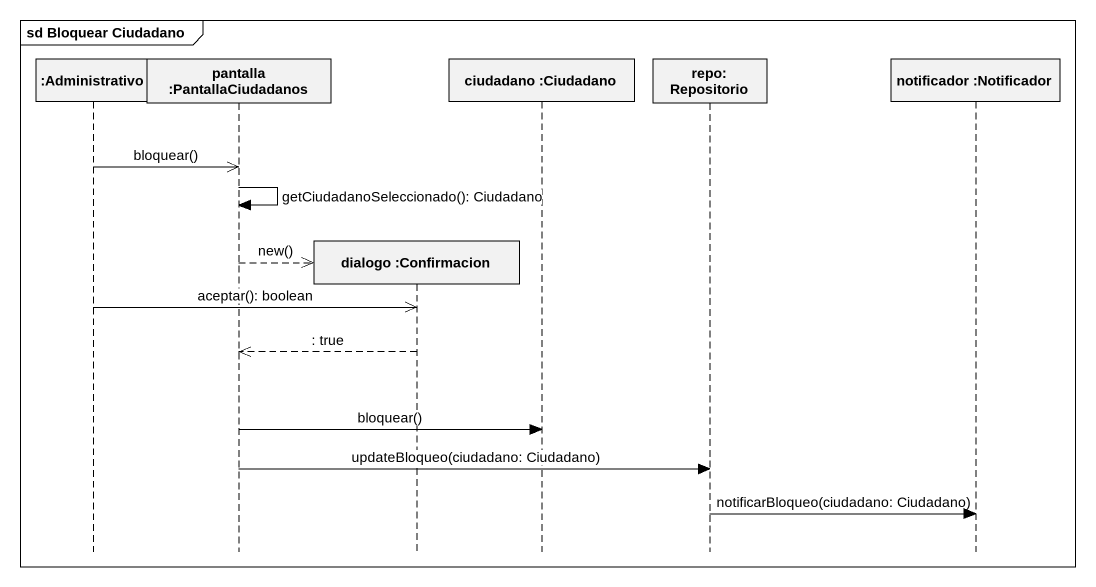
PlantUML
@startuml
mainframe sd Bloquear Ciudadano
hide footbox
participant ":Administrativo" as Administrativo
participant "pantalla :PantallaCiudadanos" as pantalla_PantallaCiudadanos
participant "dialogo :Confirmacion" as dialogo_Confirmacion
participant "ciudadano :Ciudadano" as ciudadano_Ciudadano
participant "repo: Repositorio" as repo_Repositorio
participant "notificador :Notificador" as notificador_Notificador

Administrativo ->> pantalla_PantallaCiudadanos : bloquear()
pantalla_PantallaCiudadanos -> pantalla_PantallaCiudadanos : getCiudadanoSeleccionado(): Ciudadano
pantalla_PantallaCiudadanos -->> dialogo_Confirmacion ** : new()
Administrativo ->> dialogo_Confirmacion : aceptar(): boolean
dialogo_Confirmacion -->> pantalla_PantallaCiudadanos : : true
pantalla_PantallaCiudadanos -> ciudadano_Ciudadano : bloquear()
pantalla_PantallaCiudadanos -> repo_Repositorio : updateBloqueo(ciudadano: Ciudadano)
repo_Repositorio -> notificador_Notificador : notificarBloqueo(ciudadano: Ciudadano)
@enduml
